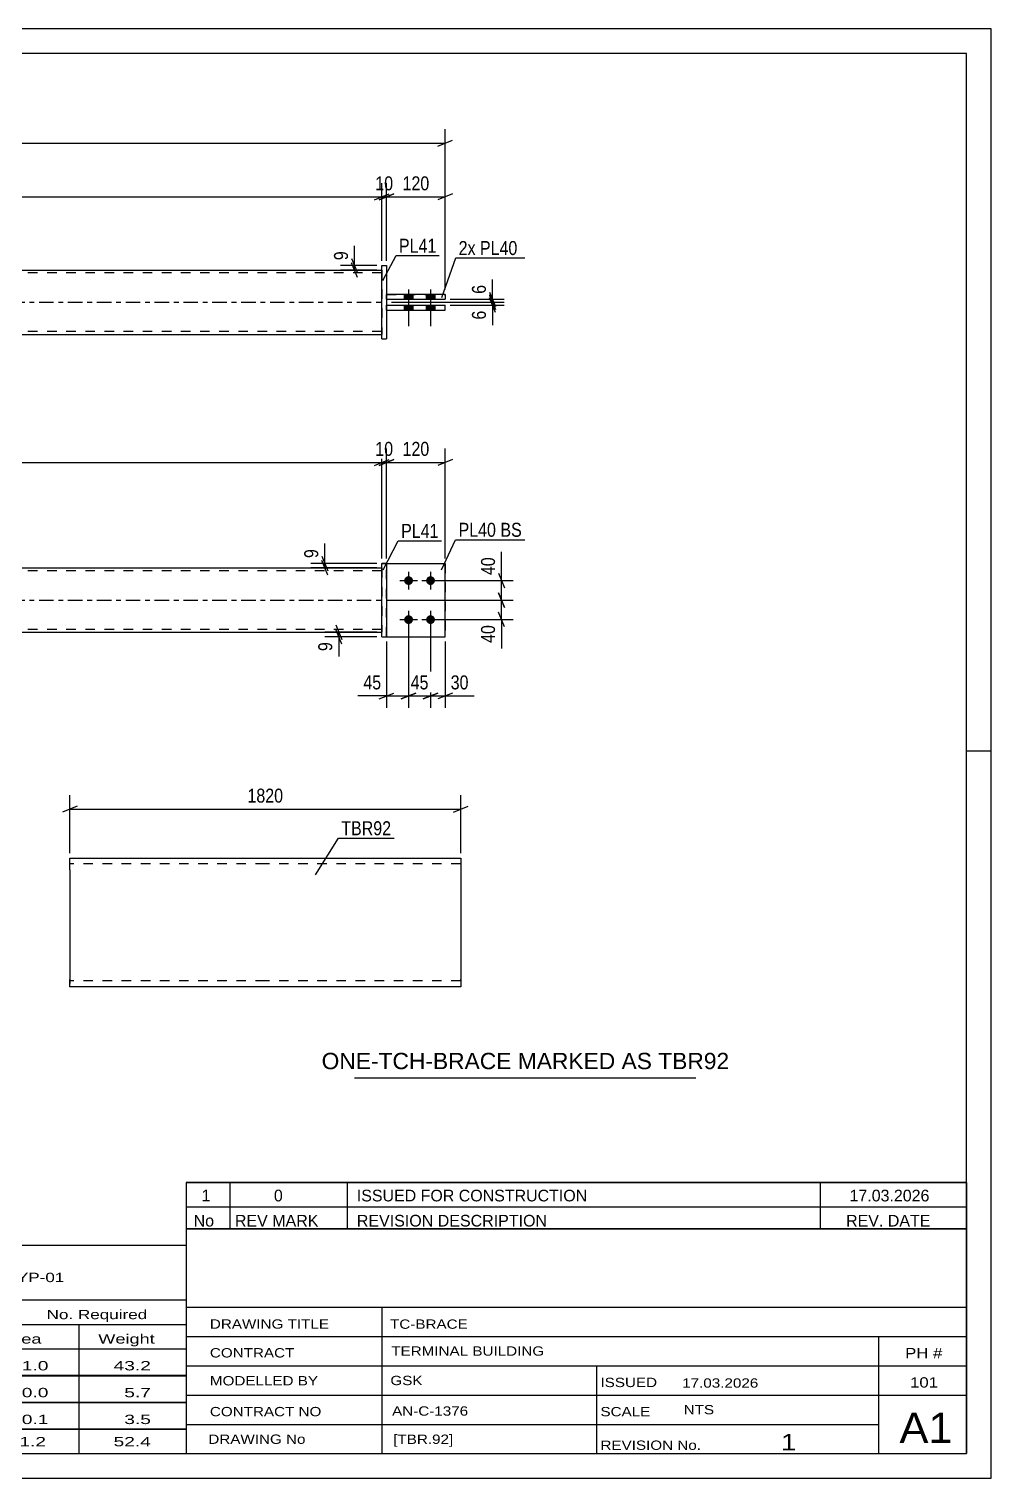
# Model space of a CAD drawing. Header units: millimetres. Extents: x 0 to 420, y 0 to 297.
# Drawn here: x 222.8 to 420, y 0 to 297 of the extents above; entities that cross this region are included whole.
import ezdxf

# ---------------------------------------------------------------- set-up
doc = ezdxf.new("R2010")
doc.units = ezdxf.units.MM
doc.linetypes.add('DXK_LINE_DOT2', pattern=[3.9198, 1.9599, -1.9599])
doc.linetypes.add('DXK_LINE_DOT3', pattern=[5.9187, 2.979, -0.9799, 0.9799, -0.9799])
doc.styles.add('Arial', font='ARIAL.TTF', dxfattribs={"height": 0.2})
doc.styles.add('Arial Narrow', font='ARIALN.TTF', dxfattribs={"height": 0.2})

# ---------------------------------------------------------------- blocks, each defined once
blk = doc.blocks.new('Unknown-582684172-1127')
at = {"color": 5, "linetype": 'Continuous'}
for p, q in [((420, 297), (0, 297)), ((420, 0), (420, 297)), ((415, 292), (5, 292)), ((415, 5), (415, 292)), ((420, 149), (415, 149)), ((5, 5), (415, 5)), ((0, 0), (420, 0))]:
    blk.add_line(p, q, dxfattribs=at)
blk = doc.blocks.new('Bolt-582684172-1413 - 1364')
at = {"linetype": 'Continuous'}
for points in [[(300.61, 184.84), (300.8, 184.82), (300.98, 184.76), (301.14, 184.67), (301.28, 184.54), (301.39, 184.39), (301.47, 184.22), (301.51, 184.03), (301.51, 183.85), (301.47, 183.66), (301.39, 183.49), (301.28, 183.34), (301.14, 183.21), (300.98, 183.12), (300.8, 183.06), (300.61, 183.04), (300.42, 183.06), (300.24, 183.12), (300.08, 183.21), (299.94, 183.34), (299.83, 183.49), (299.75, 183.66), (299.72, 183.85), (299.72, 184.03), (299.75, 184.22), (299.83, 184.39), (299.94, 184.54), (300.08, 184.67), (300.24, 184.76), (300.42, 184.82)], [(305.11, 184.84), (305.3, 184.82), (305.48, 184.76), (305.64, 184.67), (305.78, 184.54), (305.89, 184.39), (305.97, 184.22), (306.01, 184.03), (306.01, 183.85), (305.97, 183.66), (305.89, 183.49), (305.78, 183.34), (305.64, 183.21), (305.48, 183.12), (305.3, 183.06), (305.11, 183.04), (304.92, 183.06), (304.74, 183.12), (304.58, 183.21), (304.44, 183.34), (304.33, 183.49), (304.25, 183.66), (304.22, 183.85), (304.22, 184.03), (304.25, 184.22), (304.33, 184.39), (304.44, 184.54), (304.58, 184.67), (304.74, 184.76), (304.92, 184.82)], [(300.61, 176.84), (300.8, 176.82), (300.98, 176.76), (301.14, 176.67), (301.28, 176.54), (301.39, 176.39), (301.47, 176.22), (301.51, 176.03), (301.51, 175.85), (301.47, 175.66), (301.39, 175.49), (301.28, 175.34), (301.14, 175.21), (300.98, 175.12), (300.8, 175.06), (300.61, 175.04), (300.42, 175.06), (300.24, 175.12), (300.08, 175.21), (299.94, 175.34), (299.83, 175.49), (299.75, 175.66), (299.72, 175.85), (299.72, 176.03), (299.75, 176.22), (299.83, 176.39), (299.94, 176.54), (300.08, 176.67), (300.24, 176.76), (300.42, 176.82)], [(305.11, 176.84), (305.3, 176.82), (305.48, 176.76), (305.64, 176.67), (305.78, 176.54), (305.89, 176.39), (305.97, 176.22), (306.01, 176.03), (306.01, 175.85), (305.97, 175.66), (305.89, 175.49), (305.78, 175.34), (305.64, 175.21), (305.48, 175.12), (305.3, 175.06), (305.11, 175.04), (304.92, 175.06), (304.74, 175.12), (304.58, 175.21), (304.44, 175.34), (304.33, 175.49), (304.25, 175.66), (304.22, 175.85), (304.22, 176.03), (304.25, 176.22), (304.33, 176.39), (304.44, 176.54), (304.58, 176.67), (304.74, 176.76), (304.92, 176.82)]]:
    blk.add_hatch(color=1, dxfattribs=at).paths.add_polyline_path(points)
at = {"color": 1, "linetype": 'Continuous'}
for p, q in [((300.61, 185.74), (300.61, 182.14)), ((305.11, 185.74), (305.11, 182.14)), ((298.81, 183.94), (302.41, 183.94)), ((303.31, 183.94), (306.91, 183.94)), ((298.81, 175.94), (302.41, 175.94)), ((300.61, 177.74), (300.61, 174.14)), ((303.31, 175.94), (306.91, 175.94)), ((305.11, 177.74), (305.11, 174.14))]:
    blk.add_line(p, q, dxfattribs=at)
blk = doc.blocks.new('Part-582684172-1424 - 1364')
at = {"color": 2, "linetype": 'Continuous'}
for p, q in [((296.11, 187.44), (295.11, 187.44)), ((295.11, 172.44), (295.11, 187.44)), ((296.11, 187.44), (296.11, 172.44)), ((295.11, 172.44), (295.11, 172.44)), ((295.11, 172.44), (296.11, 172.44))]:
    blk.add_line(p, q, dxfattribs=at)
at = {"color": 7, "linetype": 'DXK_LINE_DOT2'}
for p, q in [((295.11, 187.44), (295.11, 187.44)), ((295.11, 187.44), (296.11, 187.44)), ((296.11, 187.44), (296.11, 187.44)), ((295.11, 172.44), (296.11, 172.44))]:
    blk.add_line(p, q, dxfattribs=at)
blk = doc.blocks.new('Part-582684172-1439 - 1364')
at = {"linetype": 'Continuous'}
blk.add_hatch(color=2, dxfattribs=at).paths.add_polyline_path([(149.01, 186.54), (148.21, 187.94), (149.81, 187.94)])
at = {"color": 2, "linetype": 'Continuous'}
for p, q in [((149.01, 186.54), (148.21, 187.94)), ((148.21, 187.94), (149.81, 187.94)), ((149.81, 187.94), (149.01, 186.54)), ((119.01, 186.54), (207.01, 186.54)), ((207.11, 186.54), (295.11, 186.54)), ((119.01, 173.34), (207.01, 173.34)), ((207.11, 173.34), (295.11, 173.34))]:
    blk.add_line(p, q, dxfattribs=at)
at = {"color": 7, "linetype": 'DXK_LINE_DOT2'}
for p, q in [((119.01, 173.34), (119.01, 186.54)), ((207.01, 185.94), (119.01, 185.94)), ((295.11, 185.94), (207.11, 185.94)), ((295.11, 186.54), (295.11, 173.34)), ((207.01, 173.94), (119.01, 173.94)), ((295.11, 173.94), (207.11, 173.94))]:
    blk.add_line(p, q, dxfattribs=at)
at = {"color": 7, "linetype": 'DXK_LINE_DOT3'}
for p, q in [((119.01, 179.94), (207.01, 179.94)), ((207.11, 179.94), (295.11, 179.94))]:
    blk.add_line(p, q, dxfattribs=at)
at = {"color": 2, "linetype": 'Continuous'}
blk.add_circle((149.01, 187.44), 1, dxfattribs=at)
blk = doc.blocks.new('Part-582684172-1444 - 1364')
at = {"color": 2, "linetype": 'Continuous'}
for p, q in [((296.11, 187.44), (308.11, 187.44)), ((308.11, 187.44), (308.11, 187.44)), ((308.11, 172.44), (308.11, 187.44)), ((296.11, 172.44), (308.11, 172.44))]:
    blk.add_line(p, q, dxfattribs=at)
at = {"color": 7, "linetype": 'DXK_LINE_DOT2'}
for p, q in [((296.11, 187.44), (308.11, 187.44)), ((296.11, 172.44), (296.11, 187.44)), ((308.11, 187.44), (308.11, 187.44)), ((296.11, 172.44), (296.11, 172.44)), ((296.11, 172.44), (308.11, 172.44))]:
    blk.add_line(p, q, dxfattribs=at)
blk = doc.blocks.new('Part-582684172-1449 - 1364')
at = {"color": 7, "linetype": 'DXK_LINE_DOT2'}
for p, q in [((296.11, 187.44), (308.11, 187.44)), ((296.11, 172.44), (296.11, 187.44)), ((296.11, 187.44), (308.11, 187.44)), ((308.11, 187.44), (308.11, 187.44)), ((308.11, 187.44), (308.11, 172.44)), ((296.11, 172.44), (296.11, 172.44)), ((296.11, 172.44), (308.11, 172.44)), ((296.11, 172.44), (308.11, 172.44))]:
    blk.add_line(p, q, dxfattribs=at)
blk = doc.blocks.new('Part-582684172-1751 - 1745')
at = {"linetype": 'Continuous'}
blk.add_hatch(color=2, dxfattribs=at).paths.add_polyline_path([(149.01, 240.99), (148.21, 242.39), (149.81, 242.39)])
at = {"color": 2, "linetype": 'Continuous'}
for p, q in [((119.01, 247.59), (207.01, 247.59)), ((207.11, 247.59), (295.11, 247.59)), ((149.01, 240.99), (148.21, 242.39)), ((148.21, 242.39), (149.81, 242.39)), ((149.81, 242.39), (149.01, 240.99)), ((119.01, 234.39), (207.01, 234.39)), ((207.11, 234.39), (295.11, 234.39))]:
    blk.add_line(p, q, dxfattribs=at)
at = {"color": 7, "linetype": 'DXK_LINE_DOT2'}
for p, q in [((119.01, 247.59), (119.01, 234.39)), ((207.01, 246.99), (119.01, 246.99)), ((295.11, 246.99), (207.11, 246.99)), ((295.11, 247.59), (295.11, 234.39)), ((207.01, 234.99), (119.01, 234.99)), ((295.11, 234.99), (207.11, 234.99))]:
    blk.add_line(p, q, dxfattribs=at)
at = {"color": 7, "linetype": 'DXK_LINE_DOT3'}
for p, q in [((119.01, 240.99), (207.01, 240.99)), ((207.11, 240.99), (295.11, 240.99))]:
    blk.add_line(p, q, dxfattribs=at)
at = {"color": 2, "linetype": 'Continuous'}
blk.add_circle((149.01, 241.89), 1, dxfattribs=at)
blk = doc.blocks.new('Part-582684172-1756 - 1745')
at = {"color": 2, "linetype": 'Continuous'}
for p, q in [((296.11, 240.39), (308.11, 240.39)), ((296.11, 239.39), (296.11, 240.39)), ((296.11, 239.39), (296.11, 239.39)), ((296.11, 239.39), (308.11, 239.39)), ((308.11, 239.39), (308.11, 240.39))]:
    blk.add_line(p, q, dxfattribs=at)
at = {"color": 7, "linetype": 'DXK_LINE_DOT2'}
for p, q in [((296.11, 240.39), (308.11, 240.39)), ((296.11, 239.39), (308.11, 239.39))]:
    blk.add_line(p, q, dxfattribs=at)
blk = doc.blocks.new('Part-582684172-1761 - 1745')
at = {"color": 2, "linetype": 'Continuous'}
for p, q in [((308.11, 242.59), (296.11, 242.59)), ((296.11, 241.59), (296.11, 242.59)), ((296.11, 241.59), (296.11, 241.59)), ((296.11, 241.59), (308.11, 241.59)), ((308.11, 242.59), (308.11, 241.59))]:
    blk.add_line(p, q, dxfattribs=at)
at = {"color": 7, "linetype": 'DXK_LINE_DOT2'}
for p, q in [((296.11, 242.59), (296.11, 242.59)), ((296.11, 242.59), (308.11, 242.59)), ((296.11, 241.59), (308.11, 241.59)), ((308.11, 242.59), (308.11, 242.59))]:
    blk.add_line(p, q, dxfattribs=at)
blk = doc.blocks.new('Part-582684172-1766 - 1745')
at = {"color": 2, "linetype": 'Continuous'}
for p, q in [((295.11, 248.49), (295.11, 248.49)), ((295.11, 233.49), (295.11, 248.49)), ((295.11, 248.49), (296.11, 248.49)), ((296.11, 248.49), (296.11, 248.49)), ((296.11, 248.49), (296.11, 233.49)), ((295.11, 233.49), (296.11, 233.49)), ((295.11, 233.49), (295.11, 233.49)), ((296.11, 233.49), (296.11, 233.49))]:
    blk.add_line(p, q, dxfattribs=at)
at = {"color": 7, "linetype": 'DXK_LINE_DOT2'}
for p, q in [((295.11, 248.49), (295.11, 248.49)), ((295.11, 248.49), (296.11, 248.49)), ((295.11, 233.49), (296.11, 233.49))]:
    blk.add_line(p, q, dxfattribs=at)
blk = doc.blocks.new('Bolt-582684172-1782 - 1745')
at = {"linetype": 'Continuous'}
for points in [[(301.51, 242.59), (299.71, 242.59), (299.71, 241.59), (301.51, 241.59)], [(301.51, 242.59), (299.71, 242.59), (299.71, 241.59), (301.51, 241.59)], [(306.01, 242.59), (304.21, 242.59), (304.21, 241.59), (306.01, 241.59)], [(306.01, 242.59), (304.21, 242.59), (304.21, 241.59), (306.01, 241.59)], [(301.51, 240.39), (299.71, 240.39), (299.71, 239.39), (301.51, 239.39)], [(301.51, 240.39), (299.71, 240.39), (299.71, 239.39), (301.51, 239.39)], [(306.01, 240.39), (304.21, 240.39), (304.21, 239.39), (306.01, 239.39)], [(306.01, 240.39), (304.21, 240.39), (304.21, 239.39), (306.01, 239.39)]]:
    blk.add_hatch(color=1, dxfattribs=at).paths.add_polyline_path(points)
at = {"color": 1, "linetype": 'Continuous'}
for p, q in [((300.61, 243.59), (300.61, 236.09)), ((300.61, 243.59), (300.61, 236.09)), ((305.11, 243.59), (305.11, 236.09)), ((305.11, 243.59), (305.11, 236.09)), ((299.71, 242.59), (299.71, 241.59)), ((299.71, 242.59), (299.71, 241.59)), ((301.51, 242.59), (301.51, 241.59)), ((301.51, 242.59), (301.51, 241.59)), ((304.21, 242.59), (304.21, 241.59)), ((304.21, 242.59), (304.21, 241.59)), ((306.01, 242.59), (306.01, 241.59)), ((306.01, 242.59), (306.01, 241.59)), ((299.71, 240.39), (299.71, 239.39)), ((299.71, 240.39), (299.71, 239.39)), ((301.51, 240.39), (301.51, 239.39)), ((301.51, 240.39), (301.51, 239.39)), ((304.21, 240.39), (304.21, 239.39)), ((304.21, 240.39), (304.21, 239.39)), ((306.01, 240.39), (306.01, 239.39)), ((306.01, 240.39), (306.01, 239.39))]:
    blk.add_line(p, q, dxfattribs=at)
blk = doc.blocks.new('Part-582684172-2260 - 2254')
at = {"color": 2, "linetype": 'Continuous'}
for p, q in [((231.19, 124.68), (231.19, 127.08)), ((231.19, 127.08), (271.19, 127.08)), ((271.29, 127.08), (311.29, 127.08)), ((311.29, 127.08), (311.29, 126.9)), ((311.29, 126.9), (311.29, 124.68)), ((231.19, 124.68), (231.19, 102.16)), ((311.29, 124.68), (311.29, 100.68)), ((231.19, 100.86), (231.19, 102.16)), ((231.19, 100.68), (231.19, 100.86)), ((271.19, 100.68), (231.19, 100.68)), ((311.29, 100.68), (271.29, 100.68))]:
    blk.add_line(p, q, dxfattribs=at)
at = {"color": 7, "linetype": 'DXK_LINE_DOT2'}
for p, q in [((271.19, 125.88), (231.19, 125.88)), ((311.29, 125.88), (271.29, 125.88)), ((311.29, 126.38), (311.29, 124.68)), ((231.19, 102.16), (231.19, 101.38)), ((231.19, 101.88), (231.19, 101.97)), ((271.19, 101.88), (231.19, 101.88)), ((311.29, 101.88), (271.29, 101.88)), ((311.29, 101.97), (311.29, 102.16)), ((311.29, 101.88), (311.29, 101.97)), ((311.29, 101.88), (311.29, 101.97))]:
    blk.add_line(p, q, dxfattribs=at)
blk = doc.blocks.new('StraightDimension-582684172-1681 - 1364')
at = {"color": 7, "linetype": 'Continuous'}
for p, q in [((319.07, 181.44), (320.27, 178.44)), ((296.11, 179.94), (322.07, 179.94)), ((319.67, 175.94), (319.67, 179.94)), ((306.11, 175.94), (322.07, 175.94)), ((320.27, 174.44), (319.07, 177.44))]:
    blk.add_line(p, q, dxfattribs=at)
at = {"color": 0}
blk.add_wipeout([(318.92, 175.41), (314.72, 175.41), (314.72, 170.56), (318.92, 170.56)], dxfattribs=at)
at = {"color": 7, "linetype": 'Continuous'}
blk.add_line((319.67, 175.94), (319.67, 170.03), dxfattribs=at)
blk.add_line((319.67, 175.94), (319.67, 170.03), dxfattribs=at)
at = {"color": 3, "style": 'Arial Narrow'}
blk.add_text('40', height=2.863, rotation=90.0002, dxfattribs=at).set_placement((318.32, 171.16))
blk = doc.blocks.new('StraightDimension-582684172-1502 - 1364')
at = {"color": 7, "linetype": 'Continuous'}
for p, q in [((119.01, 188.44), (119.01, 211.01)), ((295.11, 188.44), (295.11, 211.01)), ((120.51, 208.76), (117.51, 207.56)), ((119.01, 208.16), (295.11, 208.16)), ((293.61, 207.56), (296.61, 208.76))]:
    blk.add_line(p, q, dxfattribs=at)
at = {"color": 0}
blk.add_wipeout([(211.32, 208.91), (211.32, 213.11), (202.8, 213.11), (202.8, 208.91)], dxfattribs=at)
at = {"color": 3, "style": 'Arial Narrow'}
blk.add_text('1820', height=2.863, dxfattribs=at).set_placement((203.4, 209.51))
blk = doc.blocks.new('StraightDimension-582684172-1511 - 1364')
at = {"color": 7, "linetype": 'Continuous'}
for p, q in [((295.11, 188.44), (295.11, 211.01)), ((296.11, 188.44), (296.11, 211.01)), ((293.61, 207.56), (296.61, 208.76)), ((297.61, 208.76), (294.61, 207.56)), ((295.11, 208.16), (296.11, 208.16))]:
    blk.add_line(p, q, dxfattribs=at)
at = {"color": 0}
blk.add_wipeout([(298.04, 208.91), (298.04, 213.11), (293.18, 213.11), (293.18, 208.91)], dxfattribs=at)
at = {"color": 3, "style": 'Arial Narrow'}
blk.add_text('10', height=2.863, dxfattribs=at).set_placement((293.78, 209.51))
blk = doc.blocks.new('StraightDimension-582684172-1529 - 1364')
at = {"color": 7, "linetype": 'Continuous'}
for p, q in [((296.11, 188.44), (296.11, 211.01)), ((308.11, 188.44), (308.11, 211.01)), ((294.61, 207.56), (297.61, 208.76)), ((296.11, 208.16), (308.11, 208.16)), ((309.61, 208.76), (306.61, 207.56))]:
    blk.add_line(p, q, dxfattribs=at)
at = {"color": 0}
blk.add_wipeout([(305.45, 208.91), (305.45, 213.11), (298.77, 213.11), (298.77, 208.91)], dxfattribs=at)
at = {"color": 3, "style": 'Arial Narrow'}
blk.add_text('120', height=2.863, dxfattribs=at).set_placement((299.37, 209.51))
blk = doc.blocks.new('StraightDimension-582684172-1632 - 1364')
at = {"color": 7, "linetype": 'Continuous'}
for p, q in [((294.11, 173.34), (283.46, 173.34)), ((294.11, 172.44), (283.46, 172.44)), ((285.71, 174.84), (286.91, 171.84)), ((286.91, 170.94), (285.71, 173.94)), ((286.31, 172.44), (286.31, 173.34))]:
    blk.add_line(p, q, dxfattribs=at)
at = {"color": 0}
blk.add_wipeout([(285.56, 171.91), (281.36, 171.91), (281.36, 168.89), (285.56, 168.89)], dxfattribs=at)
at = {"color": 7, "linetype": 'Continuous'}
blk.add_line((286.31, 172.44), (286.31, 168.36), dxfattribs=at)
blk.add_line((286.31, 172.44), (286.31, 168.36), dxfattribs=at)
at = {"color": 3, "style": 'Arial Narrow'}
blk.add_text('9', height=2.86, rotation=90.0002, dxfattribs=at).set_placement((284.96, 169.49))
blk = doc.blocks.new('StraightDimension-582684172-1641 - 1364')
at = {"color": 7, "linetype": 'Continuous'}
for p, q in [((305.11, 174.94), (305.11, 157.89)), ((308.11, 171.44), (308.11, 157.89)), ((303.61, 159.69), (306.61, 160.89)), ((309.61, 160.89), (306.61, 159.69)), ((305.11, 160.29), (308.11, 160.29))]:
    blk.add_line(p, q, dxfattribs=at)
at = {"color": 0}
blk.add_wipeout([(313.49, 161.04), (313.49, 165.24), (308.64, 165.24), (308.64, 161.04)], dxfattribs=at)
at = {"color": 7, "linetype": 'Continuous'}
blk.add_line((308.11, 160.29), (314.02, 160.29), dxfattribs=at)
blk.add_line((308.11, 160.29), (314.02, 160.29), dxfattribs=at)
at = {"color": 3, "style": 'Arial Narrow'}
blk.add_text('30', height=2.863, dxfattribs=at).set_placement((309.24, 161.64))
blk = doc.blocks.new('StraightDimension-582684172-1654 - 1364')
at = {"color": 7, "linetype": 'Continuous'}
for p, q in [((300.61, 174.94), (300.61, 157.89)), ((305.11, 174.94), (305.11, 157.89)), ((299.11, 159.69), (302.11, 160.89)), ((306.61, 160.89), (303.61, 159.69)), ((300.61, 160.29), (305.11, 160.29))]:
    blk.add_line(p, q, dxfattribs=at)
at = {"color": 0}
blk.add_wipeout([(305.29, 161.04), (305.29, 165.24), (300.43, 165.24), (300.43, 161.04)], dxfattribs=at)
at = {"color": 3, "style": 'Arial Narrow'}
blk.add_text('45', height=2.863, dxfattribs=at).set_placement((301.03, 161.64))
blk = doc.blocks.new('StraightDimension-582684172-1664 - 1364')
at = {"color": 7, "linetype": 'Continuous'}
for p, q in [((300.61, 174.94), (300.61, 157.89)), ((296.11, 171.44), (296.11, 157.89)), ((294.61, 159.69), (297.61, 160.89)), ((302.11, 160.89), (299.11, 159.69)), ((296.11, 160.29), (300.61, 160.29))]:
    blk.add_line(p, q, dxfattribs=at)
at = {"color": 0}
blk.add_wipeout([(295.59, 161.04), (295.59, 165.24), (290.73, 165.24), (290.73, 161.04)], dxfattribs=at)
at = {"color": 7, "linetype": 'Continuous'}
blk.add_line((296.11, 160.29), (290.2, 160.29), dxfattribs=at)
blk.add_line((296.11, 160.29), (290.2, 160.29), dxfattribs=at)
at = {"color": 3, "style": 'Arial Narrow'}
blk.add_text('45', height=2.863, dxfattribs=at).set_placement((291.33, 161.64))
blk = doc.blocks.new('StraightDimension-582684172-1694 - 1364')
at = {"color": 7, "linetype": 'Continuous'}
for p, q in [((319.07, 185.44), (320.27, 182.44)), ((306.11, 183.94), (322.07, 183.94)), ((320.27, 178.44), (319.07, 181.44)), ((319.67, 179.94), (319.67, 183.94)), ((296.11, 179.94), (322.07, 179.94))]:
    blk.add_line(p, q, dxfattribs=at)
at = {"color": 0}
blk.add_wipeout([(318.92, 189.32), (314.72, 189.32), (314.72, 184.46), (318.92, 184.46)], dxfattribs=at)
at = {"color": 7, "linetype": 'Continuous'}
blk.add_line((319.67, 183.94), (319.67, 189.85), dxfattribs=at)
blk.add_line((319.67, 183.94), (319.67, 189.85), dxfattribs=at)
at = {"color": 3, "style": 'Arial Narrow'}
blk.add_text('40', height=2.863, rotation=90.0002, dxfattribs=at).set_placement((318.32, 185.06))
blk = doc.blocks.new('StraightDimension-582684172-1708 - 1364')
at = {"color": 7, "linetype": 'Continuous'}
for p, q in [((294.11, 187.44), (280.58, 187.44)), ((282.83, 188.94), (284.03, 185.94)), ((284.03, 185.04), (282.83, 188.04)), ((283.43, 186.54), (283.43, 187.44)), ((294.11, 186.54), (280.58, 186.54))]:
    blk.add_line(p, q, dxfattribs=at)
at = {"color": 0}
blk.add_wipeout([(282.68, 190.99), (278.48, 190.99), (278.48, 187.96), (282.68, 187.96)], dxfattribs=at)
at = {"color": 7, "linetype": 'Continuous'}
blk.add_line((283.43, 187.44), (283.43, 191.52), dxfattribs=at)
blk.add_line((283.43, 187.44), (283.43, 191.52), dxfattribs=at)
at = {"color": 3, "style": 'Arial Narrow'}
blk.add_text('9', height=2.86, rotation=90.0002, dxfattribs=at).set_placement((282.08, 188.56))
blk = doc.blocks.new('StraightDimension-582684172-1902 - 1745')
at = {"color": 7, "linetype": 'Continuous'}
for p, q in [((295.11, 249.49), (295.11, 265.43)), ((296.11, 249.49), (296.11, 265.43)), ((293.61, 261.98), (296.61, 263.18)), ((297.61, 263.18), (294.61, 261.98)), ((295.11, 262.58), (296.11, 262.58))]:
    blk.add_line(p, q, dxfattribs=at)
at = {"color": 0}
blk.add_wipeout([(298.04, 263.33), (298.04, 267.53), (293.18, 267.53), (293.18, 263.33)], dxfattribs=at)
at = {"color": 3, "style": 'Arial Narrow'}
blk.add_text('10', height=2.863, dxfattribs=at).set_placement((293.78, 263.93))
blk = doc.blocks.new('StraightDimension-582684172-1892 - 1745')
at = {"color": 7, "linetype": 'Continuous'}
for p, q in [((119.01, 249.49), (119.01, 265.43)), ((295.11, 249.49), (295.11, 265.43)), ((120.51, 263.18), (117.51, 261.98)), ((119.01, 262.58), (295.11, 262.58)), ((293.61, 261.98), (296.61, 263.18))]:
    blk.add_line(p, q, dxfattribs=at)
at = {"color": 0}
blk.add_wipeout([(211.32, 263.33), (211.32, 267.53), (202.8, 267.53), (202.8, 263.33)], dxfattribs=at)
at = {"color": 3, "style": 'Arial Narrow'}
blk.add_text('1820', height=2.863, dxfattribs=at).set_placement((203.4, 263.93))
blk = doc.blocks.new('StraightDimension-582684172-1787 - 1745')
at = {"color": 7, "linetype": 'Continuous'}
for p, q in [((288.93, 249.99), (290.13, 246.99)), ((294.11, 248.49), (286.68, 248.49)), ((294.11, 247.59), (286.68, 247.59)), ((290.13, 246.09), (288.93, 249.09)), ((289.53, 247.59), (289.53, 248.49))]:
    blk.add_line(p, q, dxfattribs=at)
at = {"color": 0}
blk.add_wipeout([(288.78, 252.04), (284.58, 252.04), (284.58, 249.01), (288.78, 249.01)], dxfattribs=at)
at = {"color": 7, "linetype": 'Continuous'}
blk.add_line((289.53, 248.49), (289.53, 252.56), dxfattribs=at)
blk.add_line((289.53, 248.49), (289.53, 252.56), dxfattribs=at)
at = {"color": 3, "style": 'Arial Narrow'}
blk.add_text('9', height=2.86, rotation=90.0002, dxfattribs=at).set_placement((288.18, 249.61))
blk = doc.blocks.new('StraightDimension-582684172-1798 - 1745')
at = {"color": 7, "linetype": 'Continuous'}
for p, q in [((297.11, 240.99), (320.21, 240.99)), ((317.21, 242.49), (318.41, 239.49)), ((318.41, 238.89), (317.21, 241.89)), ((317.81, 240.39), (317.81, 240.99)), ((309.11, 240.39), (320.21, 240.39))]:
    blk.add_line(p, q, dxfattribs=at)
at = {"color": 0}
blk.add_wipeout([(317.06, 239.86), (312.86, 239.86), (312.86, 236.83), (317.06, 236.83)], dxfattribs=at)
at = {"color": 7, "linetype": 'Continuous'}
blk.add_line((317.81, 240.39), (317.81, 236.31), dxfattribs=at)
blk.add_line((317.81, 240.39), (317.81, 236.31), dxfattribs=at)
at = {"color": 3, "style": 'Arial Narrow'}
blk.add_text('6', height=2.86, rotation=90.0002, dxfattribs=at).set_placement((316.46, 237.43))
blk = doc.blocks.new('StraightDimension-582684172-1807 - 1745')
at = {"color": 7, "linetype": 'Continuous'}
for p, q in [((297.11, 240.99), (320.21, 240.99)), ((309.11, 241.59), (320.21, 241.59)), ((317.21, 243.09), (318.41, 240.09)), ((318.41, 239.49), (317.21, 242.49)), ((317.81, 240.99), (317.81, 241.59))]:
    blk.add_line(p, q, dxfattribs=at)
at = {"color": 0}
blk.add_wipeout([(317.06, 245.14), (312.86, 245.14), (312.86, 242.11), (317.06, 242.11)], dxfattribs=at)
at = {"color": 7, "linetype": 'Continuous'}
blk.add_line((317.81, 241.59), (317.81, 245.66), dxfattribs=at)
blk.add_line((317.81, 241.59), (317.81, 245.66), dxfattribs=at)
at = {"color": 3, "style": 'Arial Narrow'}
blk.add_text('6', height=2.86, rotation=90.0002, dxfattribs=at).set_placement((316.46, 242.71))
blk = doc.blocks.new('StraightDimension-582684172-1912 - 1745')
at = {"color": 7, "linetype": 'Continuous'}
for p, q in [((296.11, 249.49), (296.11, 265.43)), ((308.11, 243.59), (308.11, 265.43)), ((294.61, 261.98), (297.61, 263.18)), ((296.11, 262.58), (308.11, 262.58)), ((309.61, 263.18), (306.61, 261.98))]:
    blk.add_line(p, q, dxfattribs=at)
at = {"color": 0}
blk.add_wipeout([(305.45, 263.33), (305.45, 267.53), (298.77, 267.53), (298.77, 263.33)], dxfattribs=at)
at = {"color": 3, "style": 'Arial Narrow'}
blk.add_text('120', height=2.863, dxfattribs=at).set_placement((299.37, 263.93))
blk = doc.blocks.new('StraightDimension-582684172-1923 - 1745')
at = {"color": 7, "linetype": 'Continuous'}
for p, q in [((106.01, 243.59), (106.01, 276.44)), ((308.11, 243.59), (308.11, 276.44)), ((107.51, 274.19), (104.51, 272.99)), ((106.01, 273.59), (308.11, 273.59)), ((306.61, 272.99), (309.61, 274.19))]:
    blk.add_line(p, q, dxfattribs=at)
at = {"color": 0}
blk.add_wipeout([(211.32, 274.34), (211.32, 278.54), (202.8, 278.54), (202.8, 274.34)], dxfattribs=at)
at = {"color": 3, "style": 'Arial Narrow'}
blk.add_text('2080', height=2.863, dxfattribs=at).set_placement((203.4, 274.94))
blk = doc.blocks.new('StraightDimension-582684172-2264 - 2254')
at = {"color": 7, "linetype": 'Continuous'}
for p, q in [((231.19, 128.08), (231.19, 139.93)), ((311.29, 128.08), (311.29, 139.93)), ((232.69, 137.68), (229.69, 136.48)), ((231.19, 137.08), (311.29, 137.08)), ((309.79, 136.48), (312.79, 137.68))]:
    blk.add_line(p, q, dxfattribs=at)
at = {"color": 0}
blk.add_wipeout([(275.49, 137.83), (275.49, 142.03), (266.98, 142.03), (266.98, 137.83)], dxfattribs=at)
at = {"color": 3, "style": 'Arial Narrow'}
blk.add_text('1820', height=2.863, dxfattribs=at).set_placement((267.58, 138.43))
blk = doc.blocks.new('Unknown-582684172-2800')
at = {"color": 7, "linetype": 'Continuous'}
for p, q in [((255, 51.05), (255, 5)), ((255, 51.05), (415, 51.05)), ((415, 51), (415, 5)), ((255, 35), (415, 35)), ((295.14, 35), (295.14, 5)), ((255, 29), (415, 29)), ((397, 5.05), (397, 29.05)), ((255, 23), (415, 23)), ((339.14, 23), (339.14, 5)), ((255, 17), (415, 17)), ((255, 11), (397, 11)), ((255, 5), (415, 5))]:
    blk.add_line(p, q, dxfattribs=at)
at = {"color": 7, "style": 'Arial Narrow'}
for s, height, width, p in [('DRAWING TITLE', 1.9089, 1.425378, (259.88, 30.61)), ('TC-BRACE', 1.909, 1.425378, (296.81, 30.59)), ('TERMINAL BUILDING', 1.9089, 1.425378, (297.06, 25.07)), ('CONTRACT', 1.909, 1.425378, (259.88, 24.71)), ('MODELLED BY', 1.9089, 1.425378, (259.88, 18.98)), ('GSK', 1.909, 1.425378, (296.88, 19.04)), ('ISSUED', 1.909, 1.425378, (339.94, 18.64)), ('17.03.2026', 1.909, 1.425378, (356.69, 18.52)), ('CONTRACT NO', 1.9089, 1.425378, (259.88, 12.66)), ('AN-C-1376', 1.909, 1.425378, (297.23, 12.78)), ('SCALE', 1.909, 1.425378, (339.94, 12.65)), ('A1', 6.204, 1.25, (401.24, 7.2)), ('DRAWING No', 1.909, 1.425378, (259.56, 7)), ('[TBR.92]', 1.909, 1.425378, (297.46, 6.99)), ('1', 3.34, 1.5, (376.91, 5.68)), ('REVISION No.', 1.9089, 1.425378, (339.94, 5.77))]:
    blk.add_text(s, height=height, dxfattribs=dict(at, width=width)).set_placement(p)
at = {"color": 7, "linetype": 'Continuous', "style": 'Arial Narrow'}
for s, height, width, p in [('PH #', 2.1, 1.42538, (402.4, 24.55)), ('101', 2.1, 1.42538, (403.41, 18.55)), ('NTS', 1.909, 1.425378, (357, 13.05))]:
    blk.add_text(s, height=height, dxfattribs=dict(at, width=width)).set_placement(p)
blk = doc.blocks.new('Unknown-582684172-2801')
at = {"color": 7, "linetype": 'Continuous'}
for p, q in [((255, 60.55), (415, 60.55)), ((415, 60.55), (255, 60.55)), ((255, 60.55), (255, 55.55)), ((264, 60.55), (264, 55.55)), ((288, 60.55), (288, 55.55)), ((385, 60.55), (385, 55.55)), ((415, 60.55), (415, 55.55)), ((255, 55.55), (415, 55.55)), ((255, 55.55), (255, 51.05)), ((255, 55.55), (415, 55.55)), ((264, 55.55), (264, 51.05)), ((288, 55.55), (288, 51.05)), ((385, 55.55), (385, 51.05)), ((415, 55.55), (415, 51.05)), ((415, 51.05), (255, 51.05))]:
    blk.add_line(p, q, dxfattribs=at)
at = {"color": 7, "linetype": 'Continuous', "style": 'Arial Narrow'}
for s, height, width, p in [('1', 2.39, 1.196471, (258.16, 56.7)), ('0', 2.39, 1.196471, (273, 56.7)), ('ISSUED FOR CONSTRUCTION', 2.3861, 1.196471, (290, 56.7)), ('17.03.2026', 2.386, 1.196471, (391, 56.7)), ('No', 2.386, 1.2, (256.54, 51.55)), ('REV MARK', 2.386, 1.2, (265, 51.55)), ('REVISION DESCRIPTION', 2.3861, 1.2, (290, 51.55)), ('REV. DATE', 2.386, 1.2, (390.28, 51.55))]:
    blk.add_text(s, height=height, dxfattribs=dict(at, width=width)).set_placement(p)
blk = doc.blocks.new('Unknown-582684172-2802')
at = {"color": 7, "linetype": 'Continuous'}
for p, q in [((95, 47.75), (255, 47.75)), ((95, 36.5), (95, 47.75)), ((255, 47.75), (255, 36.5)), ((95, 36.5), (255, 36.5)), ((95, 36.5), (95, 31.5)), ((255, 36.5), (255, 31.5)), ((95, 31.5), (255, 31.5)), ((95, 31.5), (95, 26.5)), ((119, 31.5), (119, 26.5)), ((154.5, 31.5), (154.5, 26.5)), ((180.5, 31.5), (180.5, 26.5)), ((193.5, 31.5), (193.5, 26.5)), ((211, 31.5), (211, 26.5)), ((233, 31.5), (233, 26.5)), ((255, 31.5), (255, 26.5)), ((95, 26.5), (255, 26.5)), ((95, 26.45), (95, 21.05)), ((95, 26.45), (255, 26.45)), ((119, 26.5), (119, 21)), ((154.5, 26.5), (154.5, 21)), ((180.5, 26.5), (180.5, 21)), ((193.5, 26.5), (193.5, 21)), ((211, 26.5), (211, 21)), ((233, 26.5), (233, 21)), ((255, 26.45), (255, 21.05)), ((95, 21.05), (255, 21.05)), ((95, 20.95), (95, 15.55)), ((95, 20.95), (255, 20.95)), ((119, 21), (119, 15.5)), ((154.5, 21), (154.5, 15.5)), ((180.5, 21), (180.5, 15.5)), ((193.5, 21), (193.5, 15.5)), ((211, 21), (211, 15.5)), ((233, 21), (233, 15.5)), ((255, 20.95), (255, 15.55)), ((95, 15.55), (255, 15.55)), ((95, 15.45), (95, 10.05)), ((95, 15.45), (255, 15.45)), ((119, 15.5), (119, 10)), ((154.5, 15.5), (154.5, 10)), ((180.5, 15.5), (180.5, 10)), ((193.5, 15.5), (193.5, 10)), ((211, 15.5), (211, 10)), ((233, 15.5), (233, 10)), ((255, 15.45), (255, 10.05)), ((95, 10.05), (255, 10.05)), ((95, 10), (255, 10)), ((95, 10), (95, 5)), ((211, 10), (211, 5)), ((233, 10), (233, 5)), ((255, 10), (255, 5)), ((95, 5), (255, 5))]:
    blk.add_line(p, q, dxfattribs=at)
at = {"color": 7, "style": 'Arial Narrow'}
for s, height, width, p in [('GENERAL NOTES & WELD DETAILS :', 2.8633, 1.4, (96.15, 40.06)), ('REFER TYP DRAWING TYP-01', 1.9089, 1.6, (179.7, 40.16)), ("MATERIAL LIST FOR ASSEMBLY MK'D", 1.9089, 1.6, (96.15, 32.56)), ('TBR92', 1.909, 1.794707, (188.68, 32.47)), ('1', 1.91, 1.794707, (217.08, 32.56)), ('No. Required', 1.9089, 1.6, (226.41, 32.56)), ('Mark', 1.909, 1.7, (96.34, 27.5)), ('Profile', 1.909, 1.7, (129.41, 27.5)), ('Material', 1.909, 1.7, (159.54, 27.56)), ('No.', 1.909, 1.7, (184.5, 27.56)), ('Length', 1.909, 1.7, (195, 27.56)), ('Area', 1.909, 1.7, (217.5, 27.56)), ('Weight', 1.909, 1.7, (237, 27.56))]:
    blk.add_text(s, height=height, dxfattribs=dict(at, width=width)).set_placement(p)
at = {"color": 7, "linetype": 'Continuous', "style": 'Arial Narrow'}
for s, height, width, p in [('TBR92', 1.909, 1.794707, (96.5, 22.06)), ('SHS132*6', 1.909, 1.794707, (121, 22.06)), ('E350', 1.909, 1.794707, (160.74, 22.06)), ('1', 1.91, 1.794707, (184.86, 22.06)), ('1820', 1.909, 1.794707, (197.58, 22.06)), ('1.0', 1.909, 1.794707, (221.32, 22.06)), ('43.2', 1.909, 1.794707, (240.14, 22.06)), ('PL40', 1.909, 1.794707, (96.5, 16.56)), ('PL10*120', 1.909, 1.794707, (121, 16.56)), ('E350', 1.909, 1.794707, (160.74, 16.56)), ('4', 1.91, 1.794707, (184.86, 16.56)), ('150', 1.909, 1.794707, (199.77, 16.56)), ('0.0', 1.909, 1.794707, (221.32, 16.56)), ('5.7', 1.909, 1.794707, (242.33, 16.56)), ('PL41', 1.909, 1.794707, (96.5, 11.06)), ('PL10*150', 1.909, 1.794707, (121, 11.06)), ('E350', 1.909, 1.794707, (160.74, 11.06)), ('2', 1.91, 1.794707, (184.86, 11.06)), ('150', 1.909, 1.794707, (199.77, 11.06)), ('0.1', 1.909, 1.794707, (221.32, 11.06)), ('3.5', 1.909, 1.794707, (242.33, 11.06)), ('Total', 1.909, 1.7, (197.33, 6.5)), ('1.2', 1.909, 1.794707, (220.83, 6.5)), ('52.4', 1.909, 1.794707, (240.14, 6.5))]:
    blk.add_text(s, height=height, dxfattribs=dict(at, width=width)).set_placement(p)
blk = doc.blocks.new('Unknown-582684172-2803')
at = {"color": 7, "linetype": 'Continuous'}
blk.add_line((289.5, 82.05), (359.5, 82.05), dxfattribs=at)
at = {"color": 7, "style": 'Arial'}
blk.add_text('ONE-TCH-BRACE MARKED AS TBR92', height=3.3428, dxfattribs=at).set_placement((282.78, 83.8))
blk = doc.blocks.new('Mark-582684172-1420 - 1364')
at = {"color": 0}
blk.add_wipeout([(306.76, 192.69), (306.76, 195.69), (299.08, 195.69), (299.08, 192.69)], dxfattribs=at)
blk.add_wipeout([(306.76, 192.69), (306.76, 195.69), (299.08, 195.69), (299.08, 192.69)], dxfattribs=at)
at = {"color": 30, "linetype": 'Continuous'}
for p, q in [((295.42, 186.14), (298.48, 192.09)), ((298.48, 192.09), (307.36, 192.09))]:
    blk.add_line(p, q, dxfattribs=at)
at = {"color": 3, "style": 'Arial Narrow'}
blk.add_text('PL41', height=2.863, dxfattribs=at).set_placement((299.08, 192.69))
blk = doc.blocks.new('MarkSet-582684172-1730 - 1364')
at = {"color": 0}
blk.add_wipeout([(318.53, 192.92), (318.53, 195.92), (310.85, 195.92), (310.85, 192.92)], dxfattribs=at)
blk.add_wipeout([(318.53, 192.92), (318.53, 195.92), (310.85, 195.92), (310.85, 192.92)], dxfattribs=at)
at = {"color": 30, "linetype": 'Continuous'}
blk.add_line((307.36, 186.16), (310.25, 192.32), dxfattribs=at)
at = {"color": 0}
blk.add_wipeout([(323.81, 192.92), (323.81, 195.92), (319.43, 195.92), (319.43, 192.92)], dxfattribs=at)
blk.add_wipeout([(323.81, 192.92), (323.81, 195.92), (319.43, 195.92), (319.43, 192.92)], dxfattribs=at)
at = {"color": 30, "linetype": 'Continuous'}
blk.add_line((310.25, 192.32), (324.41, 192.32), dxfattribs=at)
at = {"color": 3, "style": 'Arial Narrow'}
for s, p in [('PL40', (310.85, 192.92)), ('BS', (319.43, 192.92))]:
    blk.add_text(s, height=2.863, dxfattribs=at).set_placement(p)
blk = doc.blocks.new('Mark-582684172-1762 - 1745')
at = {"color": 0}
blk.add_wipeout([(306.3, 251.14), (306.3, 254.14), (298.63, 254.14), (298.63, 251.14)], dxfattribs=at)
blk.add_wipeout([(306.3, 251.14), (306.3, 254.14), (298.63, 254.14), (298.63, 251.14)], dxfattribs=at)
at = {"color": 30, "linetype": 'Continuous'}
for p, q in [((295.34, 245.46), (298.03, 250.54)), ((298.03, 250.54), (306.9, 250.54))]:
    blk.add_line(p, q, dxfattribs=at)
at = {"color": 3, "style": 'Arial Narrow'}
blk.add_text('PL41', height=2.863, dxfattribs=at).set_placement((298.63, 251.14))
blk = doc.blocks.new('MarkSet-582684172-1955 - 1745')
at = {"color": 0}
blk.add_wipeout([(314.34, 250.67), (314.34, 253.67), (310.87, 253.67), (310.87, 250.67)], dxfattribs=at)
blk.add_wipeout([(314.34, 250.67), (314.34, 253.67), (310.87, 253.67), (310.87, 250.67)], dxfattribs=at)
at = {"color": 30, "linetype": 'Continuous'}
blk.add_line((307.41, 241.94), (310.27, 250.07), dxfattribs=at)
at = {"color": 0}
blk.add_wipeout([(322.92, 250.67), (322.92, 253.67), (315.24, 253.67), (315.24, 250.67)], dxfattribs=at)
blk.add_wipeout([(322.92, 250.67), (322.92, 253.67), (315.24, 253.67), (315.24, 250.67)], dxfattribs=at)
at = {"color": 30, "linetype": 'Continuous'}
blk.add_line((310.27, 250.07), (324.42, 250.07), dxfattribs=at)
at = {"color": 3, "style": 'Arial Narrow'}
for s, p in [('2x', (310.87, 250.67)), ('PL40', (315.24, 250.67))]:
    blk.add_text(s, height=2.863, dxfattribs=at).set_placement(p)
blk = doc.blocks.new('Mark-582684172-2256 - 2254')
at = {"color": 0}
blk.add_wipeout([(297.03, 131.75), (297.03, 134.75), (286.81, 134.75), (286.81, 131.75)], dxfattribs=at)
blk.add_wipeout([(297.03, 131.75), (297.03, 134.75), (286.81, 134.75), (286.81, 131.75)], dxfattribs=at)
at = {"color": 30, "linetype": 'Continuous'}
for p, q in [((281.53, 123.63), (286.21, 131.15)), ((286.21, 131.15), (297.63, 131.15))]:
    blk.add_line(p, q, dxfattribs=at)
at = {"color": 3, "style": 'Arial Narrow'}
blk.add_text('TBR92', height=2.863, dxfattribs=at).set_placement((286.81, 131.75))

msp = doc.modelspace()

# ---------------------------------------------------------------- block references
for name in ['Unknown-582684172-1127', 'Part-582684172-1751 - 1745', 'Part-582684172-1766 - 1745', 'Bolt-582684172-1782 - 1745', 'Part-582684172-1761 - 1745', 'Part-582684172-1756 - 1745', 'Part-582684172-1439 - 1364', 'Part-582684172-1424 - 1364', 'Part-582684172-1444 - 1364', 'Part-582684172-1449 - 1364', 'Bolt-582684172-1413 - 1364', 'Part-582684172-2260 - 2254', 'Unknown-582684172-2803', 'Unknown-582684172-2801', 'Unknown-582684172-2800', 'Unknown-582684172-2802']:
    msp.add_blockref(name, (0, 0))

# ---------------------------------------------------------------- next in the draw order: block references
for name in ['StraightDimension-582684172-1902 - 1745', 'StraightDimension-582684172-1798 - 1745', 'StraightDimension-582684172-1502 - 1364', 'StraightDimension-582684172-1681 - 1364', 'StraightDimension-582684172-1632 - 1364', 'StraightDimension-582684172-2264 - 2254']:
    msp.add_blockref(name, (0, 0))

# ---------------------------------------------------------------- next in the draw order: block references
for name in ['StraightDimension-582684172-1892 - 1745', 'StraightDimension-582684172-1807 - 1745', 'StraightDimension-582684172-1511 - 1364', 'StraightDimension-582684172-1641 - 1364', 'Mark-582684172-2256 - 2254']:
    msp.add_blockref(name, (0, 0))

# ---------------------------------------------------------------- next in the draw order: block references
for name in ['StraightDimension-582684172-1787 - 1745', 'StraightDimension-582684172-1529 - 1364', 'StraightDimension-582684172-1654 - 1364']:
    msp.add_blockref(name, (0, 0))

# ---------------------------------------------------------------- next in the draw order: block references
for name in ['StraightDimension-582684172-1912 - 1745', 'StraightDimension-582684172-1708 - 1364', 'StraightDimension-582684172-1694 - 1364', 'StraightDimension-582684172-1664 - 1364']:
    msp.add_blockref(name, (0, 0))

# ---------------------------------------------------------------- next in the draw order: block references
for name in ['StraightDimension-582684172-1923 - 1745', 'Mark-582684172-1420 - 1364']:
    msp.add_blockref(name, (0, 0))

# ---------------------------------------------------------------- next in the draw order: block references
for name in ['Mark-582684172-1762 - 1745', 'MarkSet-582684172-1730 - 1364']:
    msp.add_blockref(name, (0, 0))

# ---------------------------------------------------------------- next in the draw order: block references
msp.add_blockref('MarkSet-582684172-1955 - 1745', (0, 0))

doc.saveas('drawing.dxf')
